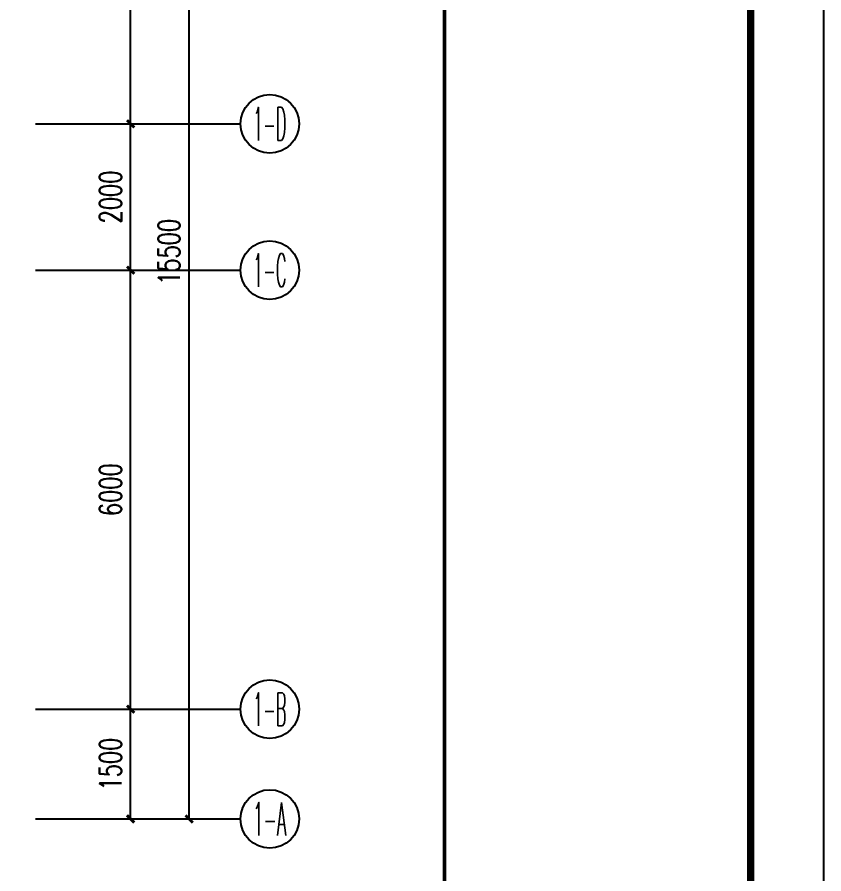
# Model space of a CAD drawing. Extents: x -6243262 to 3079315, y -2914302 to 172723.
# Drawn here: x -5502031 to -5491014, y -781190 to -769481 of the extents above; entities that cross this region are included whole.
import ezdxf
from ezdxf.enums import TextEntityAlignment as Align

# ---------------------------------------------------------------- set-up
doc = ezdxf.new("R2010")
doc.units = 0
doc.header["$LTSCALE"] = 1000
for name, color, linetype in [('AXIS', 3, 'Continuous'), ('AXIS_TEXT', 7, 'Continuous'), ('PUB_TITLE', 4, 'Continuous')]:
    doc.layers.add(name, color=color, linetype=linetype)
doc.styles.add('_TCH_AXIS', font='COMPLEX', dxfattribs={"bigfont": 'GBCBIG'})
doc.styles.add('_TCH_DIM_T3', font='SIMPLEX', dxfattribs={"width": 0.705882, "bigfont": 'GBCBIG'})
doc.styles.add('COMPLEX', font='COMPLEX')
doc.dimstyles.new('_TCH_ARCH&&100', dxfattribs={"dimtxt": 297.5, "dimasz": 100, "dimexe": 250, "dimexo": 300, "dimgap": 126.25, "dimtad": 1, "dimdec": 0, "dimzin": 0, "dimdsep": 46, "dimtxsty": '_TCH_DIM_T3', "dimblk": 'ARCHTICK', "dimcen": 0.09, "dimclrt": 7, "dimazin": 2, "dimtfac": 1, "dimtdec": 0, "dimtix": 1, "dimtmove": 2, "dimatfit": 3, "dimfxl": 0, "dimtolj": 1, "dimtzin": 0, "dimarcsym": 0})

# ---------------------------------------------------------------- blocks, each defined once
blk = doc.blocks.new('_AXISO')
at = {"color": 0}
blk.add_circle((0, 0), 0.5, dxfattribs=at)
at = {"layer": 'AXIS_TEXT', "color": 0, "style": 'COMPLEX', "width": 1.041667}
blk.add_attdef('A', text='', height=0.56, dxfattribs=at).set_placement((-0.25, -0.28), (0.25, -0.28), align=Align.FIT)
blk = doc.blocks.new('_ArchTick')
at = {"color": 0, "linetype": 'ByBlock', "const_width": 0.4}
blk.add_lwpolyline([(-0.5, -0.5), (0.5, 0.5)], dxfattribs=at)
blk = doc.blocks.new('*D242')
at = {"layer": 'AXIS', "color": 0, "lineweight": -2, "transparency": 16777216}
for p, q in [((1636095, -771452), (1638145, -771452)), ((1637895, -786952), (1637895, -771452)), ((1636095, -786952), (1638145, -786952))]:
    blk.add_line(p, q, dxfattribs=at)
at = {"layer": 'Defpoints', "color": 0, "transparency": 16777216}
for p in [(1635795, -771452), (1637895, -771452), (1635795, -786952)]:
    blk.add_point(p, dxfattribs=at)
at = {"layer": 'AXIS', "color": 0, "lineweight": -2, "transparency": 16777216, "xscale": 100, "yscale": 100, "zscale": 100}
for p, rotation in [((1637895, -771452), 90), ((1637895, -786952), 270)]:
    blk.add_blockref('_ArchTick', p, dxfattribs=dict(at, rotation=rotation))
at = {"layer": 'AXIS', "color": 7, "transparency": 16777216, "insert": (1637620, -779202), "char_height": 297.5, "attachment_point": 5, "rotation": 90, "style": '_TCH_DIM_T3'}
blk.add_mtext('\\A1;15500', dxfattribs=at)
blk = doc.blocks.new('*D243')
at = {"layer": 'AXIS', "color": 0, "lineweight": -2, "transparency": 16777216}
for p, q in [((1636095, -785452), (1637345, -785452)), ((1637095, -786952), (1637095, -785452)), ((1636095, -786952), (1637345, -786952))]:
    blk.add_line(p, q, dxfattribs=at)
at = {"layer": 'Defpoints', "color": 0, "transparency": 16777216}
for p in [(1635795, -785452), (1637095, -785452), (1635795, -786952)]:
    blk.add_point(p, dxfattribs=at)
at = {"layer": 'AXIS', "color": 0, "lineweight": -2, "transparency": 16777216, "xscale": 100, "yscale": 100, "zscale": 100}
for p, rotation in [((1637095, -785452), 90), ((1637095, -786952), 270)]:
    blk.add_blockref('_ArchTick', p, dxfattribs=dict(at, rotation=rotation))
at = {"layer": 'AXIS', "color": 7, "transparency": 16777216, "insert": (1636820, -786202), "char_height": 297.5, "attachment_point": 5, "rotation": 90, "style": '_TCH_DIM_T3'}
blk.add_mtext('\\A1;1500', dxfattribs=at)
blk = doc.blocks.new('*D244')
at = {"layer": 'AXIS', "color": 0, "lineweight": -2, "transparency": 16777216}
for p, q in [((1636095, -779452), (1637345, -779452)), ((1637095, -785452), (1637095, -779452)), ((1636095, -785452), (1637345, -785452))]:
    blk.add_line(p, q, dxfattribs=at)
at = {"layer": 'Defpoints', "color": 0, "transparency": 16777216}
for p in [(1635795, -779452), (1637095, -779452), (1635795, -785452)]:
    blk.add_point(p, dxfattribs=at)
at = {"layer": 'AXIS', "color": 0, "lineweight": -2, "transparency": 16777216, "xscale": 100, "yscale": 100, "zscale": 100}
for p, rotation in [((1637095, -779452), 90), ((1637095, -785452), 270)]:
    blk.add_blockref('_ArchTick', p, dxfattribs=dict(at, rotation=rotation))
at = {"layer": 'AXIS', "color": 7, "transparency": 16777216, "insert": (1636820, -782452), "char_height": 297.5, "attachment_point": 5, "rotation": 90, "style": '_TCH_DIM_T3'}
blk.add_mtext('\\A1;6000', dxfattribs=at)
blk = doc.blocks.new('*D245')
at = {"layer": 'AXIS', "color": 0, "lineweight": -2, "transparency": 16777216}
for p, q in [((1636095, -777452), (1637345, -777452)), ((1637095, -779452), (1637095, -777452)), ((1636095, -779452), (1637345, -779452))]:
    blk.add_line(p, q, dxfattribs=at)
at = {"layer": 'Defpoints', "color": 0, "transparency": 16777216}
for p in [(1635795, -777452), (1637095, -777452), (1635795, -779452)]:
    blk.add_point(p, dxfattribs=at)
at = {"layer": 'AXIS', "color": 0, "lineweight": -2, "transparency": 16777216, "xscale": 100, "yscale": 100, "zscale": 100}
for p, rotation in [((1637095, -777452), 90), ((1637095, -779452), 270)]:
    blk.add_blockref('_ArchTick', p, dxfattribs=dict(at, rotation=rotation))
at = {"layer": 'AXIS', "color": 7, "transparency": 16777216, "insert": (1636820, -778452), "char_height": 297.5, "attachment_point": 5, "rotation": 90, "style": '_TCH_DIM_T3'}
blk.add_mtext('\\A1;2000', dxfattribs=at)
blk = doc.blocks.new('*D246')
at = {"layer": 'AXIS', "color": 0, "lineweight": -2, "transparency": 16777216}
for p, q in [((1636095, -771452), (1637345, -771452)), ((1637095, -777452), (1637095, -771452)), ((1636095, -777452), (1637345, -777452))]:
    blk.add_line(p, q, dxfattribs=at)
at = {"layer": 'Defpoints', "color": 0, "transparency": 16777216}
for p in [(1635795, -771452), (1637095, -771452), (1635795, -777452)]:
    blk.add_point(p, dxfattribs=at)
at = {"layer": 'AXIS', "color": 0, "lineweight": -2, "transparency": 16777216, "xscale": 100, "yscale": 100, "zscale": 100}
for p, rotation in [((1637095, -771452), 90), ((1637095, -777452), 270)]:
    blk.add_blockref('_ArchTick', p, dxfattribs=dict(at, rotation=rotation))
at = {"layer": 'AXIS', "color": 7, "transparency": 16777216, "insert": (1636820, -774452), "char_height": 297.5, "attachment_point": 5, "rotation": 90, "style": '_TCH_DIM_T3'}
blk.add_mtext('\\A1;6000', dxfattribs=at)
blk = doc.blocks.new('TQ')
at = {"layer": 'PUB_TITLE', "const_width": 48.8}
blk.add_lwpolyline([(1746756, -758772), (1746756, -798756)], dxfattribs=at)
at = {"layer": 'PUB_TITLE'}
blk.add_lwpolyline([(1746756, -798756), (1750936, -798756), (1750936, -758772), (1746756, -758772)], close=True, dxfattribs=at)
blk = doc.blocks.new('66')
at = {"layer": 'AXIS', "color": 8}
for p, q in [((1635795.1, -777452.2), (1638595.1, -777452.2)), ((1635795.1, -779452.2), (1638595.1, -779452.2)), ((1635795.1, -785452.2), (1638595.1, -785452.2)), ((1635795.1, -786952.2), (1638595.1, -786952.2))]:
    blk.add_line(p, q, dxfattribs=at)
ref = blk.add_blockref('_AXISO', (1638995.1, -777452.2), dxfattribs=dict(at, xscale=800, yscale=800, zscale=800))
ref.add_attrib('A', '1-D', dxfattribs={"layer": 'AXIS_TEXT', "color": 8, "height": 452.55, "style": '_TCH_AXIS', "width": 0.362069}).set_placement((1638768.8, -777678.5), (1639221.4, -777678.5), align=Align.FIT)
ref = blk.add_blockref('_AXISO', (1638995.1, -779452.2), dxfattribs=dict(at, xscale=800, yscale=800, zscale=800))
ref.add_attrib('A', '1-C', dxfattribs={"layer": 'AXIS_TEXT', "color": 8, "height": 452.55, "style": '_TCH_AXIS', "width": 0.375}).set_placement((1638768.8, -779678.5), (1639221.4, -779678.5), align=Align.FIT)
ref = blk.add_blockref('_AXISO', (1638995.1, -785452.2), dxfattribs=dict(at, xscale=800, yscale=800, zscale=800))
ref.add_attrib('A', '1-B', dxfattribs={"layer": 'AXIS_TEXT', "color": 8, "height": 452.55, "style": '_TCH_AXIS', "width": 0.362069}).set_placement((1638768.8, -785678.5), (1639221.4, -785678.5), align=Align.FIT)
ref = blk.add_blockref('_AXISO', (1638995.1, -786952.2), dxfattribs=dict(at, xscale=800, yscale=800, zscale=800))
ref.add_attrib('A', '1-A', dxfattribs={"layer": 'AXIS_TEXT', "color": 8, "height": 452.55, "style": '_TCH_AXIS', "width": 0.355932}).set_placement((1638768.8, -787178.5), (1639221.4, -787178.5), align=Align.FIT)
for p1, p2, distance, picture, middle in [((1635795.1, -786952.2), (1635795.1, -771452.2), -2100, '*D242', (1637620.1, -779202.2)), ((1635795.1, -777452.2), (1635795.1, -771452.2), -1300, '*D246', (1636820.1, -774452.2)), ((1635795.1, -779452.2), (1635795.1, -777452.2), -1300, '*D245', (1636820.1, -778452.2)), ((1635795.1, -785452.2), (1635795.1, -779452.2), -1300, '*D244', (1636820.1, -782452.2)), ((1635795.1, -786952.2), (1635795.1, -785452.2), -1300, '*D243', (1636820.1, -786202.2))]:
    dim = blk.add_aligned_dim(p1=p1, p2=p2, distance=distance, dimstyle='_TCH_ARCH&&100', dxfattribs=at)
    dim.commit()
    dim.dimension.update_dxf_attribs({"geometry": picture, "text_midpoint": middle})

msp = doc.modelspace()

# ---------------------------------------------------------------- linework, layer by layer
at = {"layer": 'PUB_TITLE'}
msp.add_lwpolyline([(-5550413.8, -799772.5), (-5491013.8, -799772.5), (-5491013.8, -757772.5), (-5550413.8, -757772.5)], close=True, dxfattribs=at)
at = {"layer": 'PUB_TITLE', "const_width": 100}
msp.add_lwpolyline([(-5548913.8, -798772.5), (-5492013.8, -798772.5), (-5492013.8, -758772.5), (-5548913.8, -758772.5)], close=True, dxfattribs=at)

# ---------------------------------------------------------------- block references
for name, p in [('TQ', (-7242949.4, 0)), ('66', (-7137576.4, 6512.4))]:
    msp.add_blockref(name, p)

doc.saveas('drawing.dxf')
